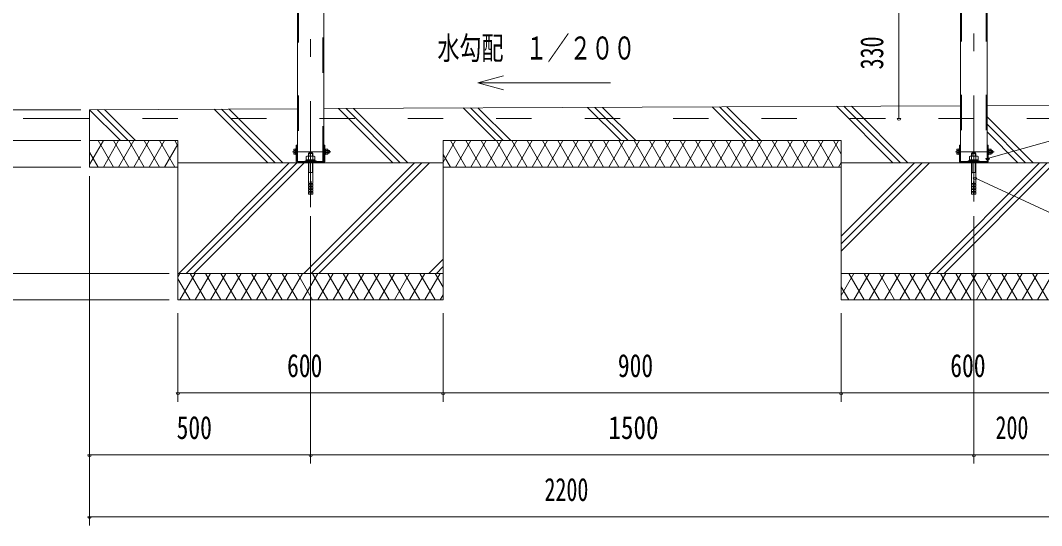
# Model space of a CAD drawing. Units: millimetres, scale not verified, with parts at other scales. Extents: x -21353 to 21363, y -10500 to 10500.
# Drawn here: x 10699 to 16473, y -1705 to 1149 of the extents above; entities that cross this region are included whole.
import ezdxf
from ezdxf.enums import TextEntityAlignment as Align

# ---------------------------------------------------------------- set-up
doc = ezdxf.new("R2010")
doc.units = ezdxf.units.MM
doc.header["$LTSCALE"] = 50
doc.linetypes.add('USER2', pattern=[10, 4, -6])
doc.linetypes.add('USER3', pattern=[24, 12, -5, 2, -5])
for name, color, linetype, lineweight in [('0-6_2-0BOLD', 7, 'Continuous', 18), ('0-7_2-1HIDDEN', 3, 'USER2', 18), ('0-8_2-2CENTER', 3, 'USER3', 18), ('0-9_2-4THIN', 4, 'Continuous', 18), ('0-A_2-5DIM', 3, 'Continuous', 18), ('0-B_2-6HATCH', 2, 'Continuous', 18)]:
    doc.layers.add(name, color=color, linetype=linetype, lineweight=lineweight)
doc.styles.add('ＭＳ ゴシック', font='')
doc.styles.get('ＭＳ ゴシック').set_extended_font_data('MS Gothic')

msp = doc.modelspace()

# ---------------------------------------------------------------- linework, layer by layer
at = {"layer": '0-6_2-0BOLD'}
for p, q in [((16164.39, 352.43), (16164.39, 1230.55)), ((12414.38, 650.95), (16014.39, 667.32)), ((11089.39, 594.93), (10714.39, 594.93)), ((12254.14, 414.65), (12245.36, 414.65)), ((12258.14, 444.93), (12258.14, 352.43)), ((12424.39, 411.18), (12420.64, 407.43)), ((12420.64, 403.68), (12424.39, 407.43)), ((12435.66, 414.65), (12424.39, 414.65)), ((12444.14, 414.93), (12444.14, 399.93)), ((15995.36, 414.65), (16004.13, 414.65)), ((16170.64, 352.43), (16170.64, 444.93)), ((16170.64, 407.43), (16174.38, 411.18)), ((16170.64, 403.68), (16174.38, 407.43)), ((16174.38, 414.65), (16185.66, 414.65)), ((12245.36, 400.21), (12254.14, 400.21)), ((12265.63, 350.68), (12413.13, 350.68)), ((12308.13, 350.68), (12308.13, 355.68)), ((12315.88, 361.93), (12315.88, 355.68)), ((12327.11, 379.68), (12327.11, 361.93)), ((12333.14, 355.68), (12339.39, 361.93)), ((12339.39, 355.68), (12345.63, 361.94)), ((12351.66, 361.94), (12351.65, 379.68)), ((12362.88, 355.68), (12362.89, 361.93)), ((12424.39, 400.21), (12435.66, 400.21)), ((16004.13, 400.21), (15995.36, 400.21)), ((16163.13, 350.68), (16015.64, 350.68)), ((16065.88, 355.68), (16065.88, 361.93)), ((16077.12, 361.94), (16077.12, 379.68)), ((16083.14, 361.94), (16089.38, 355.68)), ((16095.64, 355.68), (16089.39, 361.93)), ((16101.66, 379.68), (16101.66, 361.93)), ((16112.89, 361.93), (16112.89, 355.68)), ((16120.64, 350.68), (16120.64, 355.68)), ((16185.66, 400.21), (16174.38, 400.21)), ((16194.14, 399.93), (16186.88, 399.93)), ((13089.39, 344.93), (11589.39, 344.93)), ((12326.88, 289.09), (12351.89, 289.09)), ((15339.39, 319.93), (13089.39, 319.93)), ((16101.89, 289.09), (16076.88, 289.09)), ((12326.88, 223.18), (12329.38, 228.18)), ((12326.88, 208.18), (12329.38, 213.18)), ((12326.88, 193.17), (12329.38, 198.18)), ((12326.88, 178.17), (12329.38, 183.17)), ((12341.89, 193.17), (12351.89, 193.17)), ((12349.39, 228.18), (12351.89, 223.18)), ((12349.39, 183.17), (12351.89, 178.17)), ((16079.38, 228.18), (16076.88, 223.18)), ((16079.38, 213.18), (16076.88, 208.18)), ((16079.38, 198.18), (16076.88, 193.17)), ((16079.38, 183.17), (16076.88, 178.17)), ((16101.89, 208.18), (16091.88, 208.18)), ((16091.88, 198.18), (16101.89, 198.18)), ((16101.89, 193.17), (16091.88, 193.17)), ((16101.89, 223.18), (16099.39, 228.18)), ((16101.89, 178.17), (16099.39, 183.17)), ((13089.39, -280.07), (11589.39, -280.07)), ((16839.38, -280.07), (15339.39, -280.07))]:
    msp.add_line(p, q, dxfattribs=at)
for points in [[(12414.38, 5516.16), (12414.38, 352.43), (12264.39, 352.43), (12264.39, 5526.16)], [(16014.39, 1230.55), (16014.39, 352.43), (16164.39, 352.43)], [(11589.39, 319.93), (11089.39, 319.93), (11089.39, 644.93), (12264.39, 650.27)], [(16164.39, 668), (16589.38, 669.93), (16589.38, 344.93)], [(11589.39, -430.07), (11589.39, 469.93), (11089.39, 469.93)], [(11589.39, -430.07), (13089.39, -430.07), (13089.39, 469.93), (15339.39, 469.93), (15339.39, -430.07), (16839.38, -430.07), (16839.38, 344.93), (15339.39, 344.93)], [(12254.14, 393.06), (12245.36, 393.06), (12244.13, 395.18), (12244.13, 419.68), (12245.36, 421.81), (12254.14, 421.81)], [(12258.14, 423.06), (12254.14, 423.06), (12254.14, 391.81), (12258.14, 391.81)], [(12263.89, 352.43), (12263.89, 444.93), (12258.14, 444.93)], [(12414.89, 352.43), (12414.89, 444.93), (12420.64, 444.93), (12420.64, 352.43)], [(12420.64, 392.18), (12424.39, 392.18), (12424.39, 422.68), (12420.64, 422.68)], [(12424.39, 421.81), (12435.66, 421.81), (12436.88, 419.68), (12436.88, 395.18), (12435.66, 393.06), (12424.39, 393.06)], [(12436.88, 399.93), (12444.14, 399.93), (12446.63, 402.43), (12446.63, 412.43), (12444.14, 414.93), (12436.88, 414.93)], [(16004.13, 421.81), (15995.36, 421.81), (15994.13, 419.68), (15994.13, 395.18), (15995.36, 393.06), (16004.13, 393.06)], [(16008.14, 391.81), (16004.13, 391.81), (16004.13, 423.06), (16008.14, 423.06)], [(16013.88, 352.43), (16013.88, 444.93), (16008.14, 444.93), (16008.14, 352.43)], [(16170.64, 444.93), (16164.88, 444.93), (16164.88, 352.43)], [(16170.64, 422.68), (16174.38, 422.68), (16174.38, 392.18), (16170.64, 392.18)], [(16174.38, 393.06), (16185.66, 393.06), (16186.88, 395.18), (16186.88, 419.68), (16185.66, 421.81), (16174.38, 421.81)], [(16186.88, 414.93), (16194.14, 414.93), (16196.64, 412.43), (16196.64, 402.43), (16194.14, 399.93), (16194.14, 414.93)], [(12308.13, 355.68), (12370.64, 355.68), (12370.64, 350.68)], [(12351.89, 396.94), (12326.89, 396.94), (12326.88, 381.93)], [(12351.88, 381.93), (12351.89, 396.94), (12348.14, 400.68), (12330.63, 400.68), (12326.89, 396.94)], [(16120.64, 355.68), (16058.13, 355.68), (16058.13, 350.68)], [(16076.89, 381.93), (16076.88, 396.94), (16080.63, 400.68), (16098.14, 400.68), (16101.89, 396.94)], [(16076.88, 396.94), (16101.89, 396.94), (16101.89, 381.93)], [(12336.89, 228.18), (12326.88, 228.18), (12326.89, 344.93)], [(12351.89, 344.93), (12351.89, 228.18), (12341.89, 228.18)], [(16076.88, 344.93), (16076.88, 228.18), (16086.88, 228.18)], [(16091.88, 228.18), (16101.89, 228.18), (16101.89, 344.93)], [(12336.89, 178.17), (12326.88, 178.17), (12326.88, 168.17), (12336.89, 168.17), (12336.89, 238.18), (12341.89, 238.18)], [(12341.89, 238.18), (12341.89, 168.17), (12351.89, 168.17), (12351.89, 178.17), (12341.89, 178.17)], [(16086.88, 178.17), (16076.88, 178.17), (16076.88, 168.17), (16086.88, 168.17), (16086.88, 238.18)], [(16086.88, 238.18), (16091.88, 238.18), (16091.88, 168.17), (16101.89, 168.17), (16101.89, 178.17), (16091.88, 178.17)], [(12336.89, 213.18), (12326.88, 213.18), (12326.88, 223.18), (12336.89, 223.18)], [(12336.89, 208.18), (12326.88, 208.18), (12326.88, 198.18), (12336.89, 198.18)], [(12336.89, 183.17), (12326.88, 183.17), (12326.88, 193.17), (12336.89, 193.17)], [(12341.89, 223.18), (12351.89, 223.18), (12351.89, 213.18), (12341.89, 213.18)], [(12349.39, 213.18), (12351.89, 208.18), (12341.89, 208.18)], [(12341.89, 198.18), (12351.89, 198.18), (12351.89, 208.18)], [(12349.39, 198.18), (12351.89, 193.17), (12351.89, 183.17), (12341.89, 183.17)], [(16086.88, 223.18), (16076.88, 223.18), (16076.88, 213.18), (16086.88, 213.18)], [(16086.88, 208.18), (16076.88, 208.18), (16076.88, 198.18), (16086.88, 198.18)], [(16086.88, 193.17), (16076.88, 193.17), (16076.88, 183.17), (16086.88, 183.17)], [(16091.88, 213.18), (16101.89, 213.18), (16101.89, 223.18), (16091.88, 223.18)], [(16091.88, 183.17), (16101.89, 183.17), (16101.89, 193.17), (16099.39, 198.18)], [(16101.89, 198.18), (16101.89, 208.18), (16099.39, 213.18)]]:
    msp.add_lwpolyline(points, dxfattribs=at)
for points in [[(12314.85, 361.93), (12363.93, 361.93), (12363.93, 379.68), (12360.01, 381.93), (12318.76, 381.93), (12314.85, 379.68)], [(16113.92, 361.93), (16113.92, 379.68), (16110.01, 381.93), (16068.76, 381.93), (16064.84, 379.68), (16064.84, 361.93)]]:
    msp.add_lwpolyline(points, close=True, dxfattribs=at)
for centre, radius, start, end in [((12249.97, 418.23), 5.83, 180, 217.84248), ((12265.98, 407.43), 21.84, 160.7039, 199.29608), ((12431.05, 418.23), 5.83, 322.1575, 0), ((12415.05, 407.43), 21.84, 340.70392, 19.29608), ((15999.97, 418.23), 5.83, 180, 217.84248), ((16015.98, 407.43), 21.84, 160.7039, 199.29608), ((16181.05, 418.23), 5.83, 322.1575, 0), ((16165.05, 407.43), 21.84, 340.70392, 19.29608), ((12249.97, 396.63), 5.83, 142.1575, 180), ((12265.63, 352.43), 7.5, 180, 270), ((12265.63, 352.43), 1.75, 180, 270), ((12320.98, 372.47), 9.46, 49.56883, 90), ((12339.39, 347.49), 34.45, 69.13568, 110.86429), ((12357.79, 372.47), 9.46, 90, 130.4283), ((12413.13, 352.43), 1.75, 270, 0), ((12413.13, 352.43), 7.5, 270, 0), ((12431.05, 396.63), 5.83, 0, 37.84248), ((15999.97, 396.63), 5.83, 142.1575, 180), ((16015.64, 352.43), 7.5, 180, 270), ((16015.64, 352.43), 1.75, 180, 270), ((16070.98, 372.47), 9.46, 49.57169, 90), ((16089.39, 347.49), 34.45, 69.1357, 110.8643), ((16107.79, 372.47), 9.46, 90, 130.43115), ((16163.13, 352.43), 1.75, 270, 0), ((16163.13, 352.43), 7.5, 270, 0), ((16181.05, 396.63), 5.83, 0, 37.84248)]:
    msp.add_arc(centre, radius, start, end, dxfattribs=at)
at = {"layer": '0-7_2-1HIDDEN'}
for p, q in [((12270.13, 5724.93), (12270.13, 352.43)), ((12408.64, 352.43), (12408.64, 5724.93)), ((16020.13, 1229.3), (16020.13, 352.43)), ((16158.64, 1229.68), (16158.64, 352.43)), ((16589.38, 594.93), (11089.39, 594.93))]:
    msp.add_line(p, q, dxfattribs=at)
at = {"layer": '0-8_2-2CENTER'}
for p, q in [((12339.39, 93.79), (12339.39, 5775.18)), ((16089.39, 5525.18), (16089.39, 93.79)), ((12236.64, 407.43), (12454.14, 407.43)), ((15986.64, 407.43), (16204.13, 407.43))]:
    msp.add_line(p, q, dxfattribs=at)
at = {"layer": '0-9_2-4THIN'}
for p, q in [((12436.88, 413.58), (12445.49, 413.58)), ((16186.88, 413.58), (16195.49, 413.58)), ((12329.38, 381.93), (12329.38, 399.44)), ((12349.39, 399.44), (12349.39, 381.93)), ((12445.49, 401.28), (12436.88, 401.28)), ((16079.38, 381.93), (16079.38, 399.44)), ((16099.39, 399.44), (16099.39, 381.93)), ((16195.49, 401.28), (16186.88, 401.28))]:
    msp.add_line(p, q, dxfattribs=at)
for points in [[(12329.38, 344.93), (12329.38, 289.09), (12326.88, 284.76)], [(12351.89, 284.76), (12349.38, 289.09), (12349.38, 344.93)], [(16079.39, 344.93), (16079.39, 289.09), (16076.88, 284.76)], [(16101.89, 284.76), (16099.39, 289.09), (16099.39, 344.93)]]:
    msp.add_lwpolyline(points, dxfattribs=at)
at = {"layer": '0-A_2-5DIM'}
for p, q in [((15666.43, 594.93), (15666.43, 1419.93)), ((13285.49, 796.45), (13430.38, 757.63)), ((11039.39, 644.93), (10411.62, 644.93)), ((15676.43, 594.93), (15656.43, 594.93)), ((10061.63, 469.93), (11039.39, 469.93)), ((16177.36, 369.69), (16157.36, 369.69)), ((11039.39, 319.93), (10061.63, 319.93)), ((11089.39, 269.93), (11089.39, -1705.07)), ((16105.51, 259.01), (16085.51, 259.01)), ((12339.39, -1355.07), (12339.39, 43.79)), ((16089.39, 43.79), (16089.39, -1355.07)), ((9711.63, -280.07), (11539.39, -280.07)), ((11539.39, -430.07), (9361.63, -430.07)), ((11589.39, -1005.07), (11589.39, -505.07)), ((13089.39, -505.07), (13089.39, -1005.07)), ((15339.39, -505.07), (15339.39, -1005.07)), ((11599.39, -955.07), (11579.39, -955.07)), ((16839.38, -955.07), (11589.39, -955.07)), ((13099.39, -955.07), (13079.39, -955.07)), ((15349.39, -955.07), (15329.39, -955.07)), ((11099.39, -1305.07), (11079.39, -1305.07)), ((16589.38, -1305.07), (11089.39, -1305.07)), ((12349.39, -1305.07), (12329.39, -1305.07)), ((16099.39, -1305.07), (16079.39, -1305.07)), ((11099.39, -1655.07), (11079.39, -1655.07)), ((11089.39, -1655.07), (16589.38, -1655.07))]:
    msp.add_line(p, q, dxfattribs=at)
for points in [[(16167.36, 369.69), (18189.39, 936.79), (19589.38, 936.79)], [(13430.38, 835.28), (13285.49, 796.45), (14035.49, 796.45)], [(16095.51, 259.01), (18189.39, -710.7), (19739.38, -710.7)]]:
    msp.add_lwpolyline(points, dxfattribs=at)
for centre in [(15666.43, 594.93), (16167.36, 369.69), (16095.51, 259.01), (11589.39, -955.07), (13089.39, -955.07), (15339.39, -955.07), (11089.39, -1305.07), (12339.39, -1305.07), (16089.39, -1305.07), (11089.39, -1655.07)]:
    msp.add_arc(centre, 10, 180, 0, dxfattribs=at)
at = {"layer": '0-B_2-6HATCH'}
for p, q in [((11089.64, 644.93), (11264.64, 469.93)), ((11131.87, 645.12), (11307.06, 469.93)), ((11349.49, 469.93), (11174.11, 645.31)), ((11793.54, 648.13), (12096.75, 344.93)), ((12139.17, 344.93), (11835.78, 648.32)), ((11878.02, 648.51), (12181.6, 344.93)), ((12803.85, 344.93), (12497.45, 651.33)), ((12539.69, 651.52), (12846.28, 344.93)), ((12888.71, 344.93), (12581.92, 651.71)), ((13385.96, 469.93), (13201.36, 654.53)), ((13243.59, 654.72), (13428.38, 469.93)), ((13470.81, 469.93), (13285.83, 654.91)), ((13905.27, 657.73), (14093.06, 469.93)), ((13947.5, 657.92), (14135.49, 469.93)), ((14177.92, 469.93), (13989.73, 658.11)), ((14800.17, 469.93), (14609.18, 660.93)), ((14651.41, 661.12), (14842.6, 469.93)), ((14885.02, 469.93), (14693.64, 661.31)), ((15313.08, 664.13), (15632.28, 344.93)), ((15674.7, 344.93), (15355.31, 664.32)), ((15397.55, 664.51), (15717.13, 344.93)), ((16424.24, 344.93), (16164.39, 604.78)), ((16164.39, 562.36), (16381.81, 344.93)), ((16339.39, 344.93), (16164.39, 519.93)), ((11089.39, 334.68), (11167.47, 469.93)), ((11138.61, 469.93), (11225.21, 319.93)), ((11254.08, 469.93), (11167.47, 319.93)), ((11311.81, 319.93), (11225.21, 469.93)), ((11254.08, 319.93), (11340.68, 469.93)), ((11311.81, 469.93), (11398.41, 319.93)), ((11427.28, 469.93), (11340.68, 319.93)), ((11398.41, 469.93), (11485.02, 319.93)), ((11427.28, 319.93), (11513.88, 469.93)), ((11485.02, 469.93), (11571.62, 319.93)), ((11589.39, 439.15), (11571.62, 469.93)), ((13089.39, 348.77), (13159.33, 469.93)), ((13130.46, 469.93), (13217.07, 319.93)), ((13245.94, 469.93), (13159.33, 319.93)), ((13303.67, 319.93), (13217.07, 469.93)), ((13245.94, 319.93), (13332.54, 469.93)), ((13303.67, 469.93), (13390.27, 319.93)), ((13419.14, 469.93), (13332.54, 319.93)), ((13476.88, 319.93), (13390.27, 469.93)), ((13419.14, 319.93), (13505.74, 469.93)), ((13476.88, 469.93), (13563.48, 319.93)), ((13592.35, 469.93), (13505.74, 319.93)), ((13650.08, 319.93), (13563.48, 469.93)), ((13592.35, 319.93), (13678.95, 469.93)), ((13650.08, 469.93), (13736.69, 319.93)), ((13765.55, 469.93), (13678.95, 319.93)), ((13823.29, 319.93), (13736.69, 469.93)), ((13765.55, 319.93), (13852.15, 469.93)), ((13823.29, 469.93), (13909.89, 319.93)), ((13938.76, 469.93), (13852.15, 319.93)), ((13996.49, 319.93), (13909.89, 469.93)), ((13938.76, 319.93), (14025.36, 469.93)), ((13996.49, 469.93), (14083.09, 319.93)), ((14111.96, 469.93), (14025.36, 319.93)), ((14083.09, 469.93), (14169.7, 319.93)), ((14111.96, 319.93), (14198.57, 469.93)), ((14256.3, 319.93), (14169.7, 469.93)), ((14198.57, 319.93), (14285.16, 469.93)), ((14256.3, 469.93), (14342.9, 319.93)), ((14371.77, 469.93), (14285.16, 319.93)), ((14429.5, 319.93), (14342.9, 469.93)), ((14371.77, 319.93), (14458.37, 469.93)), ((14429.5, 469.93), (14516.11, 319.93)), ((14544.98, 469.93), (14458.37, 319.93)), ((14602.71, 319.93), (14516.11, 469.93)), ((14544.98, 319.93), (14631.58, 469.93)), ((14602.71, 469.93), (14689.31, 319.93)), ((14718.18, 469.93), (14631.58, 319.93)), ((14689.31, 469.93), (14775.91, 319.93)), ((14718.18, 319.93), (14804.78, 469.93)), ((14862.52, 319.93), (14775.91, 469.93)), ((14804.78, 319.93), (14891.38, 469.93)), ((14862.52, 469.93), (14949.12, 319.93)), ((14977.99, 469.93), (14891.38, 319.93)), ((15035.72, 319.93), (14949.12, 469.93)), ((14977.99, 319.93), (15064.59, 469.93)), ((15035.72, 469.93), (15122.32, 319.93)), ((15151.19, 469.93), (15064.59, 319.93)), ((15208.92, 319.93), (15122.32, 469.93)), ((15151.19, 319.93), (15237.79, 469.93)), ((15208.92, 469.93), (15295.53, 319.93)), ((15324.4, 469.93), (15237.79, 319.93)), ((15339.39, 393.97), (15295.53, 469.93)), ((11138.61, 319.93), (11089.39, 405.18)), ((11513.88, 319.93), (11589.39, 450.7)), ((13130.46, 319.93), (13089.39, 391.08)), ((12219, 344.93), (11594, -280.07)), ((11636.43, -280.07), (12261.43, 344.93)), ((12303.85, 344.93), (11678.85, -280.07)), ((12301.1, -280.07), (12926.11, 344.93)), ((12343.53, -280.07), (12968.53, 344.93)), ((13010.96, 344.93), (12385.96, -280.07)), ((15324.4, 319.93), (15339.39, 345.89)), ((15754.53, 344.93), (15339.39, -70.22)), ((15339.39, -112.65), (15796.96, 344.93)), ((15839.39, 344.93), (15339.39, -155.07)), ((15836.64, -280.07), (16461.64, 344.93)), ((16504.07, 344.93), (15879.07, -280.07)), ((15921.49, -280.07), (16546.49, 344.93)), ((13008.21, -280.07), (13089.39, -198.9)), ((11600.48, -280.08), (11589.39, -299.3)), ((11687.09, -280.08), (11600.48, -430.08)), ((11744.82, -430.08), (11658.22, -280.08)), ((11687.09, -430.08), (11773.69, -280.07)), ((11744.82, -280.07), (11831.42, -430.08)), ((11860.29, -280.07), (11773.69, -430.07)), ((11918.03, -430.07), (11831.43, -280.07)), ((11860.29, -430.07), (11946.9, -280.07)), ((11918.03, -280.07), (12004.63, -430.07)), ((12033.5, -280.07), (11946.9, -430.07)), ((12091.24, -430.07), (12004.63, -280.07)), ((12033.5, -430.07), (12120.1, -280.07)), ((12091.24, -280.07), (12177.84, -430.07)), ((12206.71, -280.07), (12120.1, -430.07)), ((12264.44, -430.07), (12177.84, -280.07)), ((12206.71, -430.07), (12293.31, -280.07)), ((12264.44, -280.07), (12351.04, -430.07)), ((12379.91, -280.07), (12293.31, -430.07)), ((12437.64, -430.07), (12351.04, -280.07)), ((12379.91, -430.07), (12466.51, -280.07)), ((12437.64, -280.07), (12524.25, -430.07)), ((12553.12, -280.07), (12466.51, -430.07)), ((12610.85, -430.07), (12524.25, -280.07)), ((12553.12, -430.07), (12639.72, -280.07)), ((12610.85, -280.07), (12697.45, -430.07)), ((12726.32, -280.07), (12639.72, -430.07)), ((12784.06, -430.07), (12697.45, -280.07)), ((12726.32, -430.07), (12812.92, -280.07)), ((12784.06, -280.07), (12870.66, -430.07)), ((12899.53, -280.07), (12812.92, -430.07)), ((12957.26, -430.07), (12870.66, -280.07)), ((12899.52, -430.07), (12986.13, -280.07)), ((13043.86, -430.07), (12957.26, -280.06)), ((13072.73, -280.06), (12986.13, -430.07)), ((13043.86, -280.06), (13089.39, -358.91)), ((13089.39, -241.32), (13050.64, -280.07)), ((15339.39, -404.12), (15411.01, -280.07)), ((15382.14, -280.07), (15468.74, -430.07)), ((15497.61, -280.07), (15411.01, -430.07)), ((15555.34, -430.07), (15468.74, -280.07)), ((15497.61, -430.07), (15584.21, -280.07)), ((15555.34, -280.07), (15641.94, -430.07)), ((15670.81, -280.07), (15584.21, -430.07)), ((15728.54, -430.07), (15641.94, -280.07)), ((15670.81, -430.07), (15757.41, -280.07)), ((15728.54, -280.07), (15815.14, -430.07)), ((15844.01, -280.07), (15757.41, -430.07)), ((15901.75, -430.07), (15815.14, -280.07)), ((15844.01, -430.07), (15930.61, -280.07)), ((15901.75, -280.07), (15988.35, -430.07)), ((16017.22, -280.07), (15930.61, -430.07)), ((16074.95, -430.07), (15988.35, -280.07)), ((16017.22, -430.07), (16103.82, -280.07)), ((16074.95, -280.07), (16161.55, -430.07)), ((16190.42, -280.07), (16103.82, -430.07)), ((16248.16, -430.07), (16161.55, -280.07)), ((16190.42, -430.07), (16277.03, -280.07)), ((16248.16, -280.07), (16334.76, -430.07)), ((16363.63, -280.07), (16277.03, -430.07)), ((16421.36, -430.07), (16334.76, -280.07)), ((16363.63, -430.07), (16450.23, -280.07)), ((16421.36, -280.07), (16507.97, -430.07)), ((16536.83, -280.07), (16450.23, -430.07)), ((11589.39, -310.87), (11658.21, -430.08)), ((13089.39, -401.21), (13072.73, -430.06)), ((15382.14, -430.07), (15339.39, -356.02))]:
    msp.add_line(p, q, dxfattribs=at)

# ---------------------------------------------------------------- texts
at = {"layer": '0-A_2-5DIM', "color": 7, "style": 'ＭＳ ゴシック'}
for s, width, p in [('水勾配\u3000１／２００', 0.7, (13057.02, 889.22)), ('600', 0.75, (12206.53, -905.07)), ('900', 0.75, (14076.76, -905.07)), ('600', 0.75, (15956.53, -905.07)), ('500', 0.75, (11581.94, -1255.07)), ('1500', 0.8, (14023.4, -1255.07)), ('200', 0.7, (16212.13, -1255.07)), ('2200', 0.7, (13661.97, -1605.07))]:
    msp.add_text(s, height=130.2, dxfattribs=dict(at, width=width)).set_placement(p, align=Align.BOTTOM_LEFT)
at = {"layer": '0-A_2-5DIM', "color": 7, "style": 'ＭＳ ゴシック', "width": 0.7}
msp.add_text('330', height=130.2, rotation=90, dxfattribs=at).set_placement((15616.43, 872.6), align=Align.BOTTOM_LEFT)

doc.saveas('drawing.dxf')
